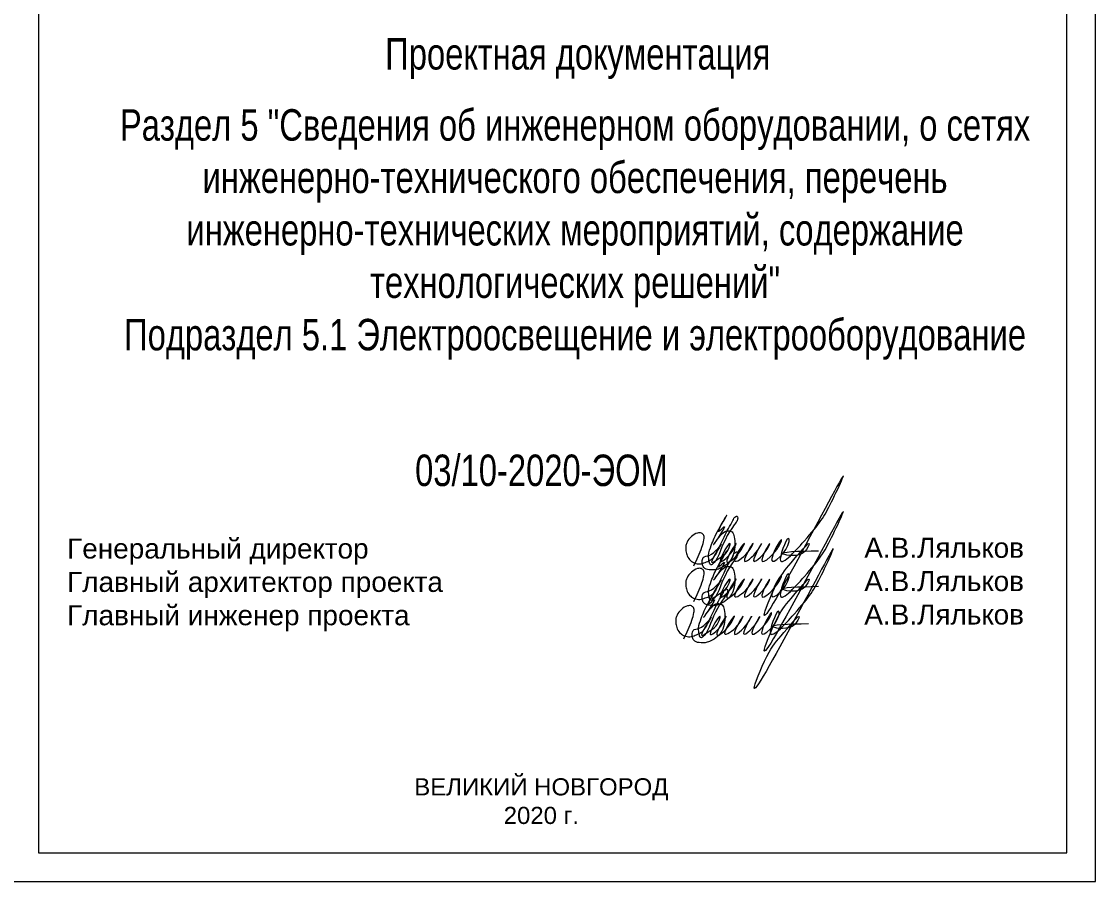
# Model space of a CAD drawing. Header units: metres. Extents: x -472 to 201, y -446 to -235.
# Drawn here: x -95.83 to -58.24, y -293.35 to -263.26 of the extents above; entities that cross this region are included whole.
import ezdxf

# ---------------------------------------------------------------- set-up
doc = ezdxf.new("R2010")
doc.units = ezdxf.units.M
doc.header["$MEASUREMENT"] = 0
doc.layers.add('РАМКА', color=7, linetype='Continuous', lineweight=0)
doc.styles.add('GOST 2.304', font='CS_Gost2304.shx')

msp = doc.modelspace()

# ---------------------------------------------------------------- linework, layer by layer
at = {"color": 5, "linetype": 'Continuous', "lineweight": 0}
for points in [[(-72.298, -282.307), (-72.013, -281.653), (-71.942, -281.391), (-71.942, -281.243), (-72.029, -281.156), (-72.167, -281.156), (-72.382, -281.281), (-72.534, -281.475), (-72.574, -281.587), (-72.574, -281.778), (-72.527, -281.955), (-72.408, -282.124), (-72.271, -282.204), (-72.085, -282.235), (-71.895, -282.184), (-71.733, -282.11), (-71.621, -282.023), (-71.422, -281.679), (-71.238, -281.301), (-71.089, -280.993), (-70.932, -280.722), (-70.828, -280.577), (-70.78, -280.564), (-70.761, -280.634), (-70.792, -280.748), (-70.883, -280.873), (-71.415, -281.898), (-71.584, -282.191), (-71.711, -282.264), (-71.745, -282.206), (-71.76, -282.147), (-71.781, -281.937), (-71.689, -281.593), (-71.425, -281.018), (-71.151, -280.544), (-71.422, -281.093), (-71.246, -280.938), (-71.604, -281.559), (-71.324, -281.196), (-71.117, -281.077), (-70.961, -281.119), (-70.886, -281.286), (-70.864, -281.556), (-71.061, -282.176), (-71.305, -282.355), (-71.485, -282.43), (-71.761, -282.44), (-71.953, -282.359), (-71.988, -282.299), (-72.009, -282.158), (-71.97, -282.015), (-71.76, -281.938), (-71.334, -281.557), (-71.655, -282.189), (-71.49, -282.094), (-71.061, -281.664), (-71.027, -281.539), (-71.375, -282.142), (-71.005, -281.861), (-70.815, -281.519), (-71.142, -282.167), (-70.691, -281.812), (-70.528, -281.519), (-70.871, -282.124), (-70.409, -281.829), (-70.224, -281.519), (-70.529, -282.131), (-70.057, -281.751), (-69.924, -281.519), (-70.207, -282.122), (-69.657, -281.587), (-69.644, -281.553), (-69.918, -282.089), (-69.238, -281.457), (-69.231, -281.429), (-69.576, -282.098), (-68.966, -281.457), (-68.966, -281.376), (-69.27, -282.066), (-68.434, -281.44), (-67.477, -280.067), (-67.101, -279.259), (-69.822, -283.972), (-69.312, -282.769), (-68.687, -281.96), (-68.26, -281.534), (-68.415, -281.802), (-69.167, -281.892), (-67.935, -281.774)], [(-72.298, -283.552), (-72.013, -282.898), (-71.942, -282.637), (-71.942, -282.488), (-72.029, -282.402), (-72.167, -282.402), (-72.382, -282.526), (-72.534, -282.72), (-72.574, -282.833), (-72.574, -283.024), (-72.527, -283.201), (-72.408, -283.37), (-72.271, -283.449), (-72.085, -283.48), (-71.895, -283.429), (-71.733, -283.355), (-71.621, -283.269), (-71.422, -282.925), (-71.238, -282.546), (-71.089, -282.238), (-70.932, -281.967), (-70.828, -281.822), (-70.78, -281.809), (-70.761, -281.879), (-70.792, -281.993), (-70.883, -282.118), (-71.415, -283.144), (-71.584, -283.437), (-71.711, -283.51), (-71.745, -283.451), (-71.76, -283.392), (-71.781, -283.182), (-71.689, -282.838), (-71.425, -282.263), (-71.151, -281.789), (-71.422, -282.338), (-71.246, -282.183), (-71.604, -282.804), (-71.324, -282.441), (-71.117, -282.322), (-70.961, -282.364), (-70.886, -282.531), (-70.864, -282.801), (-71.061, -283.421), (-71.305, -283.6), (-71.485, -283.675), (-71.761, -283.685), (-71.953, -283.604), (-71.988, -283.544), (-72.009, -283.403), (-71.97, -283.26), (-71.76, -283.183), (-71.334, -282.802), (-71.655, -283.435), (-71.49, -283.339), (-71.061, -282.91), (-71.027, -282.784), (-71.375, -283.387), (-71.005, -283.106), (-70.815, -282.764), (-71.142, -283.413), (-70.691, -283.057), (-70.528, -282.764), (-70.871, -283.37), (-70.409, -283.075), (-70.224, -282.764), (-70.529, -283.376), (-70.057, -282.996), (-69.924, -282.764), (-70.207, -283.367), (-69.657, -282.832), (-69.644, -282.798), (-69.918, -283.334), (-69.238, -282.702), (-69.231, -282.674), (-69.576, -283.344), (-68.966, -282.702), (-68.966, -282.621), (-69.27, -283.311), (-68.434, -282.685), (-67.477, -281.313), (-67.101, -280.504), (-69.822, -285.217), (-69.312, -284.014), (-68.687, -283.205), (-68.26, -282.779), (-68.415, -283.047), (-69.167, -283.137), (-67.935, -283.019)], [(-72.648, -284.856), (-72.362, -284.203), (-72.292, -283.941), (-72.292, -283.793), (-72.379, -283.706), (-72.516, -283.706), (-72.731, -283.83), (-72.884, -284.024), (-72.924, -284.137), (-72.924, -284.328), (-72.877, -284.505), (-72.757, -284.674), (-72.62, -284.753), (-72.434, -284.784), (-72.245, -284.733), (-72.082, -284.659), (-71.971, -284.573), (-71.772, -284.229), (-71.588, -283.85), (-71.438, -283.543), (-71.282, -283.272), (-71.178, -283.127), (-71.13, -283.114), (-71.111, -283.183), (-71.142, -283.298), (-71.232, -283.422), (-71.764, -284.448), (-71.933, -284.741), (-72.06, -284.814), (-72.094, -284.755), (-72.11, -284.697), (-72.131, -284.487), (-72.038, -284.142), (-71.774, -283.567), (-71.501, -283.093), (-71.771, -283.643), (-71.595, -283.488), (-71.954, -284.109), (-71.673, -283.745), (-71.467, -283.626), (-71.31, -283.668), (-71.236, -283.835), (-71.214, -284.105), (-71.411, -284.726), (-71.655, -284.904), (-71.835, -284.979), (-72.111, -284.99), (-72.302, -284.909), (-72.337, -284.848), (-72.358, -284.707), (-72.32, -284.564), (-72.109, -284.488), (-71.683, -284.106), (-72.005, -284.739), (-71.839, -284.643), (-71.41, -284.214), (-71.376, -284.088), (-71.725, -284.692), (-71.355, -284.41), (-71.164, -284.068), (-71.491, -284.717), (-71.04, -284.362), (-70.878, -284.068), (-71.221, -284.674), (-70.758, -284.379), (-70.573, -284.068), (-70.879, -284.68), (-70.406, -284.3), (-70.274, -284.068), (-70.557, -284.671), (-70.007, -284.137), (-69.993, -284.103), (-70.267, -284.638), (-69.588, -284.006), (-69.58, -283.979), (-69.926, -284.648), (-69.316, -284.006), (-69.316, -283.926), (-69.62, -284.615), (-68.784, -283.99), (-67.826, -282.617), (-67.451, -281.808), (-70.172, -286.521), (-69.662, -285.319), (-69.036, -284.51), (-68.61, -284.084), (-68.765, -284.352), (-69.517, -284.442), (-68.284, -284.323)]]:
    msp.add_spline(points, degree=3, dxfattribs=at)
at = {"layer": 'РАМКА', "color": 7, "lineweight": 13}
msp.add_3dface([(-99.238, -293.346), (-58.238, -293.346), (-58.238, -235.346), (-99.238, -235.346)], dxfattribs=at)
at = {"layer": 'РАМКА', "color": 7, "lineweight": 13, "ltscale": 0.5}
msp.add_3dface([(-95.238, -292.346), (-59.238, -292.346), (-59.238, -236.346), (-95.238, -236.346)], dxfattribs=at)

# ---------------------------------------------------------------- texts
at = {"color": 7, "linetype": 'Continuous', "lineweight": 13, "char_height": 1.1, "width": 31.78814, "attachment_point": 5, "style": 'GOST 2.304'}
for s, insert in [('\\fArial Narrow|b0|i0|c204204|p39;\\H1x;\\W0.909091;Проектная документация', (-76.359, -264.559)), ('{\\fArial Narrow|b0|i0|c204|p39;\\W0.90909;Раздел 5 "Сведения об инженерном оборудовании, о сетях инженерно-технического обеспечения, перечень инженерно-технических мероприятий, содержание технологических решений"\\PПодраздел 5.1 Электроосвещение и электрооборудование\\fCS Standard|b0|i0|c0|p34;\\H0.70833x;\\W1;\\C256;\\P\\fArial Narrow|b0|i0|c204|p39;\\H1.4118x;\\W0.90909;\\C7;\\P }', (-76.455, -272.548)), ('{\\fArial Narrow|b0|i0|c204|p39;\\W0.90909;03/10-2020-ЭОМ}', (-77.63, -278.971))]:
    msp.add_mtext(s, dxfattribs=dict(at, insert=insert))
at = {"color": 7, "linetype": 'Continuous', "lineweight": 13, "char_height": 0.7, "attachment_point": 1, "style": 'GOST 2.304'}
for s, insert in [('\\fArial|b0|i0|c204204|p39;Генеральный директор\\PГлавный архитектор проекта                     \\PГлавный инженер проекта                      ', (-94.233, -281.349)), ('\\fArial|b0|i0|c204204|p39;А.В.Ляльков\\PА.В.Ляльков\\PА.В.Ляльков', (-66.331, -281.323))]:
    msp.add_mtext(s, dxfattribs=dict(at, insert=insert))
at = {"lineweight": 13, "insert": (-77.634, -290.539), "char_height": 0.6, "width": 24.24084, "attachment_point": 5, "style": 'GOST 2.304'}
msp.add_mtext('{\\fArial|b0|i0|c204|p39;ВЕЛИКИЙ НОВГОРОД\\P2020 г.}', dxfattribs=at)

doc.saveas('drawing.dxf')
